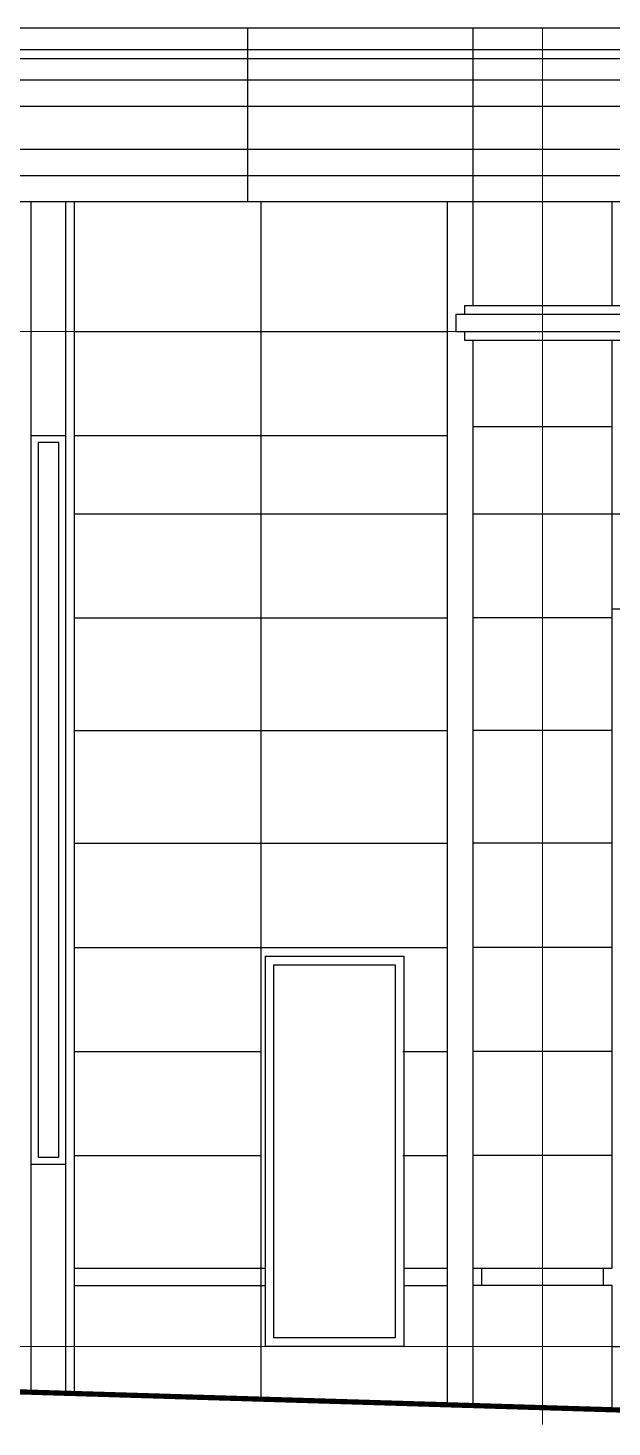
# Model space of a CAD drawing. Extents: x 1188826 to 1909461, y 608442 to 1651179.
# Drawn here: x 1697474 to 1700842, y 1027948 to 1036013 of the extents above; entities that cross this region are included whole.
import ezdxf

# ---------------------------------------------------------------- set-up
doc = ezdxf.new("R2010")
doc.units = 0
doc.header["$LTSCALE"] = 1000
doc.header["$MEASUREMENT"] = 0
doc.linetypes.add('ACAD_ISO10W100', pattern=[18.5, 12, -3, 0.5, -3])
doc.linetypes.add('DOTE', pattern=[2.42, 2, -0.2, 0.02, -0.2])
for name, color, linetype in [('1', 7, 'Continuous'), ('分缝', 37, 'Continuous'), ('窗', 4, 'Continuous'), ('立面线', 40, 'Continuous')]:
    doc.layers.add(name, color=color, linetype=linetype)
doc.layers.add('DOTE', color=19, linetype='DOTE', lineweight=9)

msp = doc.modelspace()

# ---------------------------------------------------------------- linework, layer by layer
at = {"layer": '1', "const_width": 30}
msp.add_lwpolyline([(1687342.5, 1028313.4), (1692042.5, 1028313.4), (1703642.3, 1027963.5), (1705542.3, 1027963.4)], dxfattribs=at)
at = {"layer": 'DOTE', "linetype": 'ACAD_ISO10W100', "ltscale": 100}
for p, q in [((1687342.5, 1036013.4), (1705542.3, 1036013.4)), ((1700442, 1036013.4), (1700442, 1027963.4)), ((1687342.5, 1034263.4), (1705542.3, 1034263.4)), ((1687342.5, 1028413.4), (1705542.3, 1028413.4))]:
    msp.add_line(p, q, dxfattribs=at)
at = {"layer": '分缝'}
for p, q in [((1698742.3, 1035013.4), (1698742.3, 1036013.4)), ((1700042.3, 1035013.4), (1700042.3, 1036013.4)), ((1698817.4, 1035013.4), (1698817.4, 1028109)), ((1700042.3, 1034413.4), (1700042.3, 1035013.4)), ((1697742.4, 1034263.4), (1699892.3, 1034263.4)), ((1700842.3, 1033713.4), (1700042.3, 1033713.4)), ((1697742.4, 1033663.4), (1699892.3, 1033663.4)), ((1697742.4, 1033213.4), (1699892.3, 1033213.4)), ((1700042.3, 1033213.4), (1700842.3, 1033213.4)), ((1697742.4, 1032613.4), (1699892.3, 1032613.4)), ((1700842.3, 1032613.4), (1700042.3, 1032613.4)), ((1697742.4, 1031963.4), (1699892.3, 1031963.4)), ((1700842.3, 1031963.4), (1700042.3, 1031963.4)), ((1697742.4, 1031313.4), (1699892.3, 1031313.4)), ((1700842.3, 1031313.4), (1700042.3, 1031313.4)), ((1697742.4, 1030713.4), (1699892.3, 1030713.4)), ((1700842.3, 1030713.4), (1700042.3, 1030713.4)), ((1697742.4, 1030113.4), (1698817.4, 1030113.4)), ((1699636.4, 1030113.4), (1699892.3, 1030113.4)), ((1700842.3, 1030113.4), (1700042.3, 1030113.4)), ((1697742.4, 1029513.4), (1698817.4, 1029513.4)), ((1699636.4, 1029513.4), (1699892.3, 1029513.4)), ((1700842.3, 1029513.4), (1700042.3, 1029513.4))]:
    msp.add_line(p, q, dxfattribs=at)
at = {"layer": '窗', "ltscale": 3}
msp.add_lwpolyline([(1698892.3, 1030613.4), (1699592.3, 1030613.4), (1699592.3, 1028463.4), (1698892.3, 1028463.4)], close=True, dxfattribs=at)
at = {"layer": '立面线'}
for p, q in [((1687842.5, 1036013.4), (1705042.3, 1036013.4)), ((1705042.3, 1035888.4), (1687842.5, 1035888.4)), ((1687842.5, 1035838.4), (1705042.3, 1035838.4)), ((1705042.3, 1035713.4), (1687842.5, 1035713.4)), ((1688242.5, 1035563.4), (1704642.3, 1035563.4)), ((1703642.3, 1035313.4), (1689242.5, 1035313.4)), ((1689242.5, 1035163.4), (1703642.3, 1035163.4)), ((1689242.5, 1035013.4), (1703642.3, 1035013.4)), ((1697492.4, 1028149), (1697492.4, 1035013.4)), ((1697692.4, 1028143), (1697692.4, 1035013.4)), ((1697742.4, 1028141.5), (1697742.4, 1035013.4)), ((1699892.3, 1035013.4), (1699892.3, 1028076.6)), ((1700842.3, 1034413.4), (1700842.3, 1035013.4)), ((1699942.3, 1034363.4), (1699942.3, 1034263.4)), ((1699942.3, 1034363.4), (1700942.3, 1034363.4)), ((1699992.3, 1034413.4), (1699992.3, 1034363.4)), ((1699992.3, 1034413.4), (1703592.3, 1034413.4)), ((1699942.3, 1034263.4), (1700942.3, 1034263.4)), ((1699992.3, 1034263.4), (1699992.3, 1034213.4)), ((1699992.3, 1034213.4), (1703592.3, 1034213.4)), ((1700042.3, 1028072.1), (1700042.3, 1034213.4)), ((1700842.3, 1028863.4), (1700842.3, 1034213.4)), ((1697492.4, 1033663.4), (1697692.4, 1033663.4)), ((1697532.4, 1033623.4), (1697532.4, 1029503.4)), ((1697652.4, 1033623.4), (1697532.4, 1033623.4)), ((1697652.4, 1029503.4), (1697652.4, 1033623.4)), ((1700842.3, 1033213.4), (1702542.3, 1033213.4)), ((1701091.9, 1032663.4), (1700842.3, 1032663.4)), ((1698842.3, 1030663.4), (1699642.3, 1030663.4)), ((1698842.3, 1030663.4), (1698842.3, 1028413.4)), ((1699642.3, 1030663.4), (1699642.3, 1028413.4)), ((1698892.3, 1030613.4), (1699592.3, 1030613.4)), ((1698892.3, 1028463.4), (1698892.3, 1030613.4)), ((1699592.3, 1030613.4), (1699592.3, 1028463.4)), ((1697532.4, 1029503.4), (1697652.4, 1029503.4)), ((1697492.4, 1029463.4), (1697692.4, 1029463.4)), ((1697742.4, 1028863.4), (1698842.3, 1028863.4)), ((1699642.3, 1028863.8), (1699892.3, 1028863.8)), ((1699642.3, 1028863.4), (1699892.3, 1028863.4)), ((1700042.3, 1028863.4), (1700842.3, 1028863.4)), ((1700092.3, 1028763.4), (1700092.3, 1028863.4)), ((1700092.3, 1028763.4), (1700092.3, 1028863.4)), ((1700792.3, 1028763.4), (1700792.3, 1028863.4)), ((1697742.4, 1028763.4), (1698842.3, 1028763.4)), ((1699642.3, 1028763.4), (1699892.3, 1028763.4)), ((1700842.3, 1028763.4), (1700042.3, 1028763.4)), ((1700842.3, 1028047.9), (1700842.3, 1028763.4)), ((1699592.3, 1028463.4), (1698892.3, 1028463.4)), ((1699642.3, 1028413.4), (1698842.3, 1028413.4)), ((1700842.3, 1028413.4), (1702442.3, 1028413.4))]:
    msp.add_line(p, q, dxfattribs=at)

doc.saveas('drawing.dxf')
